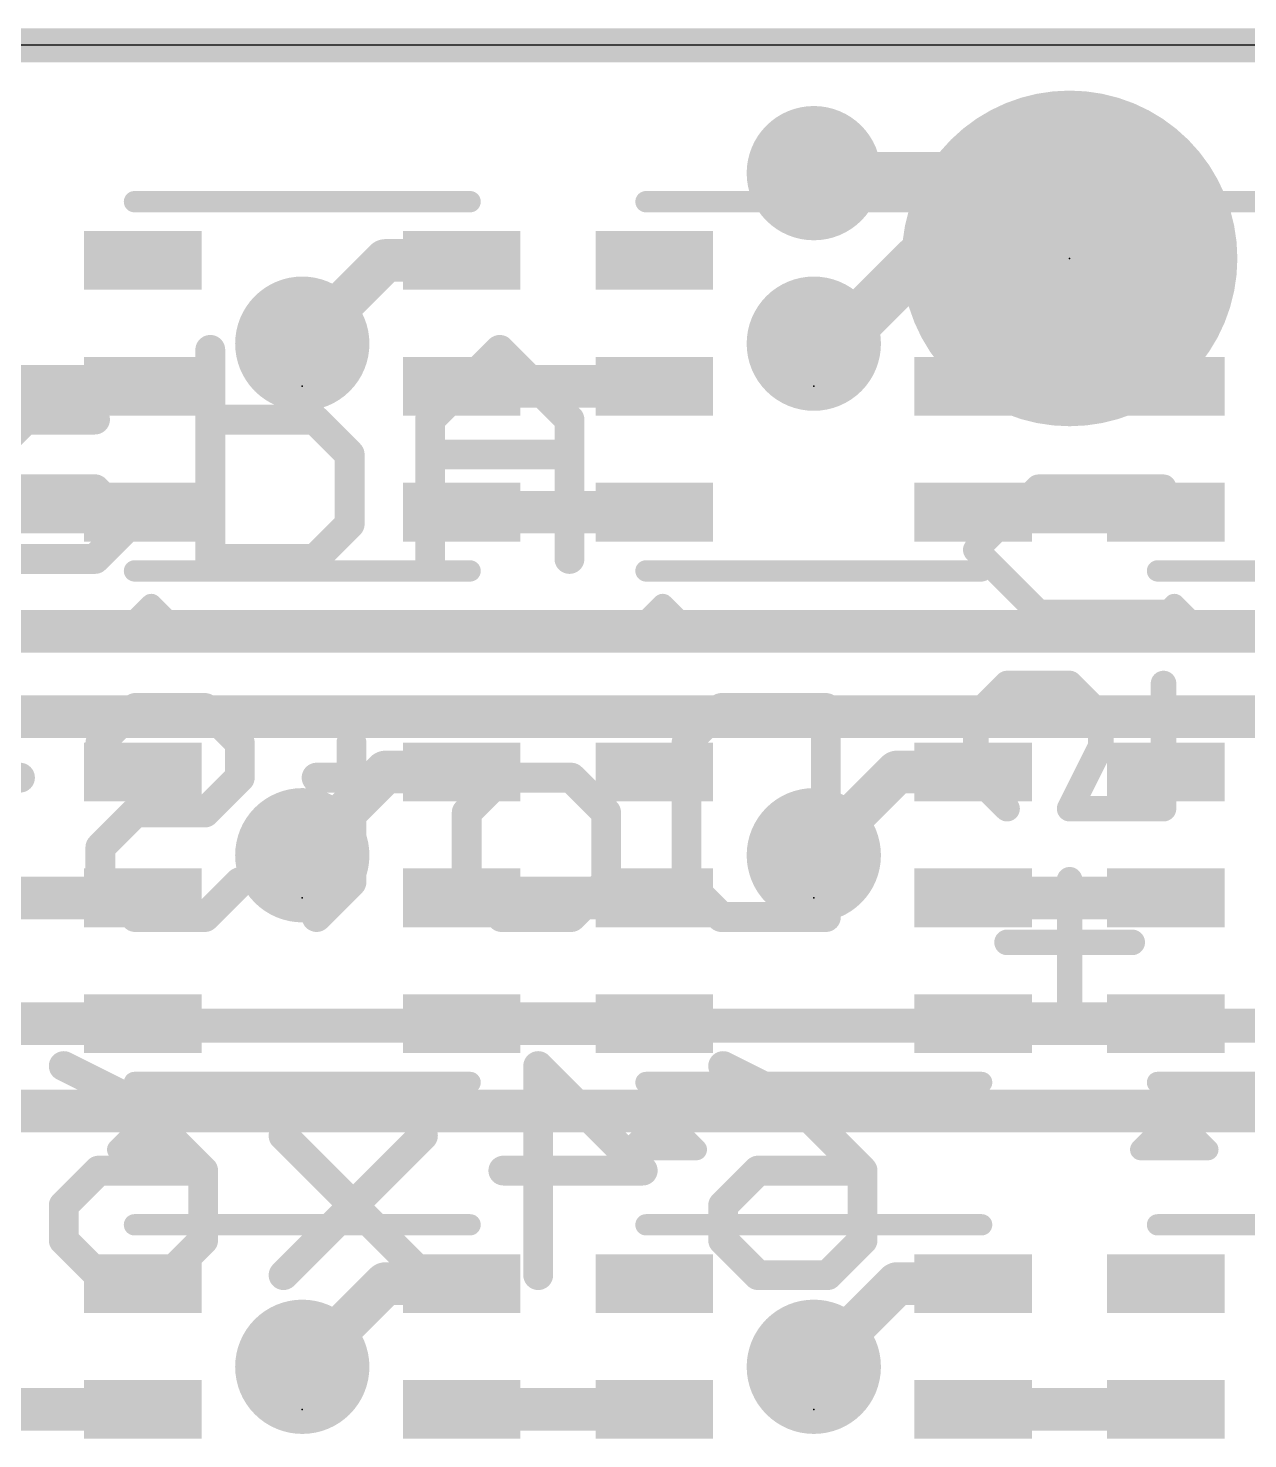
# Model space of a CAD drawing. Extents: x -5.1 to 30.5, y -0.1 to 25.5.
# Drawn here: x 9.54 to 16.81, y 17.1 to 25.5 of the extents above; entities that cross this region are included whole.
import ezdxf

# ---------------------------------------------------------------- set-up
doc = ezdxf.new("R2010")
doc.units = 0
for name, color, linetype in [('1', 12, 'CONTINUOUS'), ('16', 132, 'CONTINUOUS'), ('18', 110, 'CONTINUOUS'), ('20', 53, 'CONTINUOUS'), ('21', 40, 'CONTINUOUS'), ('22', 6, 'CONTINUOUS'), ('23', 53, 'CONTINUOUS'), ('24', 53, 'CONTINUOUS')]:
    doc.layers.add(name, color=color, linetype=linetype)

# ---------------------------------------------------------------- blocks, each defined once
blk = doc.blocks.new('RECT')
blk.add_solid([(-0.5, -0.5), (0.5, -0.5), (-0.5, 0.5), (0.5, 0.5)])
blk = doc.blocks.new('PIE')
at = {"const_width": 0.5}
blk.add_lwpolyline([(0, -0.25, 1), (0, 0.25, 1), (0, -0.25)], format="xyb", dxfattribs=at)
blk = doc.blocks.new('ROUNDV')
at = {"const_width": 0.5}
blk.add_lwpolyline([(0, -0.25, 1), (0, 0.25, 1), (0, -0.25)], format="xyb", dxfattribs=at)

msp = doc.modelspace()

# ---------------------------------------------------------------- linework, layer by layer
at = {"layer": '1'}
for points, const_width in [([(25.4, 25.4), (0, 25.4)], 0.2032), ([(11.176, 23.622), (11.672, 24.118)], 0.254), ([(11.672, 24.118), (12.126, 24.118)], 0.254), ([(14.847, 24.118), (14.478, 23.749)], 0.3048), ([(15.174, 24.118), (14.847, 24.118)], 0.3048), ([(14.224, 23.622), (14.351, 23.749)], 0.254), ([(14.351, 23.749), (14.478, 23.749)], 0.254), ([(9.078, 23.368), (10.226, 23.368)], 0.254), ([(12.126, 23.368), (13.274, 23.368)], 0.254), ([(15.174, 23.368), (16.322, 23.368)], 0.254), ([(9.078, 22.618), (10.226, 22.618)], 0.254), ([(12.126, 22.618), (13.274, 22.618)], 0.254), ([(15.174, 22.618), (16.322, 22.618)], 0.254), ([(11.176, 20.574), (11.672, 21.07)], 0.254), ([(11.672, 21.07), (12.126, 21.07)], 0.254), ([(14.224, 20.574), (14.72, 21.07)], 0.254), ([(14.72, 21.07), (15.174, 21.07)], 0.254), ([(9.078, 20.32), (10.226, 20.32)], 0.254), ([(12.126, 20.32), (13.274, 20.32)], 0.254), ([(15.174, 20.32), (16.322, 20.32)], 0.254), ([(9.078, 19.57), (10.226, 19.57)], 0.254), ([(12.126, 19.57), (13.274, 19.57)], 0.254), ([(15.174, 19.57), (16.322, 19.57)], 0.254), ([(11.176, 17.526), (11.672, 18.022)], 0.254), ([(11.672, 18.022), (12.126, 18.022)], 0.254), ([(14.224, 17.526), (14.72, 18.022)], 0.254), ([(14.72, 18.022), (15.174, 18.022)], 0.254), ([(9.078, 17.272), (10.226, 17.272)], 0.254), ([(12.126, 17.272), (13.274, 17.272)], 0.254), ([(15.174, 17.272), (16.322, 17.272)], 0.254)]:
    msp.add_lwpolyline(points, dxfattribs=dict(at, const_width=const_width))
for points, const_width in [([(11.672, 24.1815, 1), (11.672, 24.0545)], 0.127), ([(11.7169, 24.0731, 1), (11.6271, 24.1629)], 0.127), ([(12.126, 24.0545, 1), (12.126, 24.1815)], 0.127), ([(14.847, 24.1942, 1), (14.847, 24.0418)], 0.1524), ([(14.9009, 24.0641, 1), (14.7931, 24.1719)], 0.1524), ([(15.174, 24.0418, 1), (15.174, 24.1942)], 0.1524), ([(14.351, 23.8125, 1), (14.351, 23.6855)], 0.127), ([(14.3959, 23.7041, 1), (14.3061, 23.7939)], 0.127), ([(14.4241, 23.8029, 1), (14.5319, 23.6951)], 0.1524), ([(14.478, 23.6855, 1), (14.478, 23.8125)], 0.127), ([(11.1311, 23.6669, 1), (11.2209, 23.5771)], 0.127), ([(14.1791, 23.6669, 1), (14.2689, 23.5771)], 0.127), ([(10.226, 23.3045, 1), (10.226, 23.4315)], 0.127), ([(12.126, 23.4315, 1), (12.126, 23.3045)], 0.127), ([(13.274, 23.3045, 1), (13.274, 23.4315)], 0.127), ([(15.174, 23.4315, 1), (15.174, 23.3045)], 0.127), ([(16.322, 23.3045, 1), (16.322, 23.4315)], 0.127), ([(10.226, 22.5545, 1), (10.226, 22.6815)], 0.127), ([(12.126, 22.6815, 1), (12.126, 22.5545)], 0.127), ([(13.274, 22.5545, 1), (13.274, 22.6815)], 0.127), ([(15.174, 22.6815, 1), (15.174, 22.5545)], 0.127), ([(16.322, 22.5545, 1), (16.322, 22.6815)], 0.127), ([(11.672, 21.1335, 1), (11.672, 21.0065)], 0.127), ([(11.7169, 21.0251, 1), (11.6271, 21.1149)], 0.127), ([(12.126, 21.0065, 1), (12.126, 21.1335)], 0.127), ([(14.72, 21.1335, 1), (14.72, 21.0065)], 0.127), ([(14.7649, 21.0251, 1), (14.6751, 21.1149)], 0.127), ([(15.174, 21.0065, 1), (15.174, 21.1335)], 0.127), ([(11.1311, 20.6189, 1), (11.2209, 20.5291)], 0.127), ([(14.1791, 20.6189, 1), (14.2689, 20.5291)], 0.127), ([(10.226, 20.2565, 1), (10.226, 20.3835)], 0.127), ([(12.126, 20.3835, 1), (12.126, 20.2565)], 0.127), ([(13.274, 20.2565, 1), (13.274, 20.3835)], 0.127), ([(15.174, 20.3835, 1), (15.174, 20.2565)], 0.127), ([(16.322, 20.2565, 1), (16.322, 20.3835)], 0.127), ([(10.226, 19.5065, 1), (10.226, 19.6335)], 0.127), ([(12.126, 19.6335, 1), (12.126, 19.5065)], 0.127), ([(13.274, 19.5065, 1), (13.274, 19.6335)], 0.127), ([(15.174, 19.6335, 1), (15.174, 19.5065)], 0.127), ([(16.322, 19.5065, 1), (16.322, 19.6335)], 0.127), ([(11.672, 18.0855, 1), (11.672, 17.9585)], 0.127), ([(11.7169, 17.9771, 1), (11.6271, 18.0669)], 0.127), ([(12.126, 17.9585, 1), (12.126, 18.0855)], 0.127), ([(14.72, 18.0855, 1), (14.72, 17.9585)], 0.127), ([(14.7649, 17.9771, 1), (14.6751, 18.0669)], 0.127), ([(15.174, 17.9585, 1), (15.174, 18.0855)], 0.127), ([(11.1311, 17.5709, 1), (11.2209, 17.4811)], 0.127), ([(14.1791, 17.5709, 1), (14.2689, 17.4811)], 0.127), ([(10.226, 17.2085, 1), (10.226, 17.3355)], 0.127), ([(12.126, 17.3355, 1), (12.126, 17.2085)], 0.127), ([(13.274, 17.2085, 1), (13.274, 17.3355)], 0.127), ([(15.174, 17.3355, 1), (15.174, 17.2085)], 0.127), ([(16.322, 17.2085, 1), (16.322, 17.3355)], 0.127)]:
    msp.add_lwpolyline(points, format="xyb", dxfattribs=dict(at, const_width=const_width))
at = {"layer": '16'}
for points, const_width in [([(0, 25.4), (25.4, 25.4)], 0.2032), ([(15.24, 24.638), (14.224, 24.638)], 0.254), ([(15.748, 24.13), (15.24, 24.638)], 0.254), ([(2.794, 21.9075), (19.6215, 21.9075)], 0.254), ([(1.5875, 21.3995), (19.3675, 21.3995)], 0.254), ([(2.032, 19.558), (21.336, 19.558)], 0.2032), ([(21.0185, 19.05), (2.794, 19.05)], 0.254)]:
    msp.add_lwpolyline(points, dxfattribs=dict(at, const_width=const_width))
at = {"layer": '16', "const_width": 0.127}
for points in [[(14.224, 24.7015, 1), (14.224, 24.5745)], [(15.2849, 24.6829, 1), (15.1951, 24.5931)], [(15.24, 24.5745, 1), (15.24, 24.7015)], [(15.7031, 24.0851, 1), (15.7929, 24.1749)]]:
    msp.add_lwpolyline(points, format="xyb", dxfattribs=at)
at = {"layer": '20'}
msp.add_line((29.972, 25.4), (-4.572, 25.4), dxfattribs=at)
at = {"layer": '21', "const_width": 0.127}
for points in [[(12.176, 24.468), (10.176, 24.468)], [(15.224, 24.468), (13.224, 24.468)], [(18.272, 24.468), (16.272, 24.468)], [(12.176, 22.268), (10.176, 22.268)], [(15.224, 22.268), (13.224, 22.268)], [(18.272, 22.268), (16.272, 22.268)], [(10.276, 22.068), (10.076, 21.868)], [(10.476, 21.868), (10.276, 22.068)], [(13.324, 22.068), (13.124, 21.868)], [(13.524, 21.868), (13.324, 22.068)], [(16.372, 22.068), (16.172, 21.868)], [(16.572, 21.868), (16.372, 22.068)], [(10.176, 21.868), (10.276, 21.968)], [(13.224, 21.868), (13.324, 21.968)], [(16.272, 21.868), (16.372, 21.968)], [(10.076, 21.868), (10.376, 21.868)], [(10.076, 21.868), (10.176, 21.868)], [(10.376, 21.868), (10.476, 21.868)], [(13.124, 21.868), (13.424, 21.868)], [(13.124, 21.868), (13.224, 21.868)], [(13.424, 21.868), (13.524, 21.868)], [(16.172, 21.868), (16.472, 21.868)], [(16.172, 21.868), (16.272, 21.868)], [(16.472, 21.868), (16.572, 21.868)], [(12.176, 21.42), (10.176, 21.42)], [(15.224, 21.42), (13.224, 21.42)], [(18.272, 21.42), (16.272, 21.42)], [(12.176, 19.22), (10.176, 19.22)], [(15.224, 19.22), (13.224, 19.22)], [(18.272, 19.22), (16.272, 19.22)], [(10.276, 19.02), (10.076, 18.82)], [(10.476, 18.82), (10.276, 19.02)], [(13.324, 19.02), (13.124, 18.82)], [(13.524, 18.82), (13.324, 19.02)], [(16.372, 19.02), (16.172, 18.82)], [(16.572, 18.82), (16.372, 19.02)], [(10.176, 18.82), (10.276, 18.92)], [(13.224, 18.82), (13.324, 18.92)], [(16.272, 18.82), (16.372, 18.92)], [(10.076, 18.82), (10.376, 18.82)], [(10.076, 18.82), (10.176, 18.82)], [(10.376, 18.82), (10.476, 18.82)], [(13.124, 18.82), (13.424, 18.82)], [(13.124, 18.82), (13.224, 18.82)], [(13.424, 18.82), (13.524, 18.82)], [(16.172, 18.82), (16.472, 18.82)], [(16.172, 18.82), (16.272, 18.82)], [(16.472, 18.82), (16.572, 18.82)], [(12.176, 18.372), (10.176, 18.372)], [(15.224, 18.372), (13.224, 18.372)], [(18.272, 18.372), (16.272, 18.372)]]:
    msp.add_lwpolyline(points, dxfattribs=at)
at = {"layer": '21', "const_width": 0.0635}
for points in [[(10.176, 24.4997, 1), (10.176, 24.4363)], [(12.176, 24.4363, 1), (12.176, 24.4997)], [(13.224, 24.4997, 1), (13.224, 24.4363)], [(15.224, 24.4363, 1), (15.224, 24.4997)], [(16.272, 24.4997, 1), (16.272, 24.4363)], [(10.176, 22.2997, 1), (10.176, 22.2363)], [(12.176, 22.2363, 1), (12.176, 22.2997)], [(13.224, 22.2997, 1), (13.224, 22.2363)], [(15.224, 22.2363, 1), (15.224, 22.2997)], [(16.272, 22.2997, 1), (16.272, 22.2363)], [(10.2985, 22.0905, 1), (10.2535, 22.0455)], [(10.2985, 22.0455, 1), (10.2535, 22.0905)], [(13.3465, 22.0905, 1), (13.3015, 22.0455)], [(13.3465, 22.0455, 1), (13.3015, 22.0905)], [(16.3945, 22.0905, 1), (16.3495, 22.0455)], [(16.3945, 22.0455, 1), (16.3495, 22.0905)], [(10.2985, 21.9455, 1), (10.2535, 21.9905)], [(13.3465, 21.9455, 1), (13.3015, 21.9905)], [(16.3945, 21.9455, 1), (16.3495, 21.9905)], [(10.0535, 21.8905, 1), (10.0985, 21.8455)], [(10.076, 21.8998, 1), (10.076, 21.8363)], [(10.076, 21.8998, 1), (10.076, 21.8363)], [(10.1535, 21.8905, 1), (10.1985, 21.8455)], [(10.176, 21.8363, 1), (10.176, 21.8998)], [(10.376, 21.8998, 1), (10.376, 21.8363)], [(10.376, 21.8363, 1), (10.376, 21.8998)], [(10.4535, 21.8455, 1), (10.4985, 21.8905)], [(10.476, 21.8363, 1), (10.476, 21.8998)], [(13.1015, 21.8905, 1), (13.1465, 21.8455)], [(13.124, 21.8998, 1), (13.124, 21.8363)], [(13.124, 21.8998, 1), (13.124, 21.8363)], [(13.2015, 21.8905, 1), (13.2465, 21.8455)], [(13.224, 21.8363, 1), (13.224, 21.8998)], [(13.424, 21.8998, 1), (13.424, 21.8363)], [(13.424, 21.8363, 1), (13.424, 21.8998)], [(13.5015, 21.8455, 1), (13.5465, 21.8905)], [(13.524, 21.8363, 1), (13.524, 21.8998)], [(16.1495, 21.8905, 1), (16.1945, 21.8455)], [(16.172, 21.8998, 1), (16.172, 21.8363)], [(16.172, 21.8998, 1), (16.172, 21.8363)], [(16.2495, 21.8905, 1), (16.2945, 21.8455)], [(16.272, 21.8363, 1), (16.272, 21.8998)], [(16.472, 21.8998, 1), (16.472, 21.8363)], [(16.472, 21.8363, 1), (16.472, 21.8998)], [(16.5495, 21.8455, 1), (16.5945, 21.8905)], [(16.572, 21.8363, 1), (16.572, 21.8998)], [(10.176, 21.4518, 1), (10.176, 21.3883)], [(12.176, 21.3883, 1), (12.176, 21.4518)], [(13.224, 21.4518, 1), (13.224, 21.3883)], [(15.224, 21.3883, 1), (15.224, 21.4518)], [(16.272, 21.4518, 1), (16.272, 21.3883)], [(10.176, 19.2518, 1), (10.176, 19.1883)], [(12.176, 19.1883, 1), (12.176, 19.2518)], [(13.224, 19.2518, 1), (13.224, 19.1883)], [(15.224, 19.1883, 1), (15.224, 19.2518)], [(16.272, 19.2518, 1), (16.272, 19.1883)], [(10.2985, 19.0425, 1), (10.2535, 18.9975)], [(10.2985, 18.9975, 1), (10.2535, 19.0425)], [(13.3465, 19.0425, 1), (13.3015, 18.9975)], [(13.3465, 18.9975, 1), (13.3015, 19.0425)], [(16.3945, 19.0425, 1), (16.3495, 18.9975)], [(16.3945, 18.9975, 1), (16.3495, 19.0425)], [(10.2985, 18.8975, 1), (10.2535, 18.9425)], [(13.3465, 18.8975, 1), (13.3015, 18.9425)], [(16.3945, 18.8975, 1), (16.3495, 18.9425)], [(10.0535, 18.8425, 1), (10.0985, 18.7975)], [(10.076, 18.8517, 1), (10.076, 18.7883)], [(10.076, 18.8517, 1), (10.076, 18.7883)], [(10.1535, 18.8425, 1), (10.1985, 18.7975)], [(10.176, 18.7883, 1), (10.176, 18.8517)], [(10.376, 18.8517, 1), (10.376, 18.7883)], [(10.376, 18.7883, 1), (10.376, 18.8517)], [(10.4535, 18.7975, 1), (10.4985, 18.8425)], [(10.476, 18.7883, 1), (10.476, 18.8517)], [(13.1015, 18.8425, 1), (13.1465, 18.7975)], [(13.124, 18.8517, 1), (13.124, 18.7883)], [(13.124, 18.8517, 1), (13.124, 18.7883)], [(13.2015, 18.8425, 1), (13.2465, 18.7975)], [(13.224, 18.7883, 1), (13.224, 18.8517)], [(13.424, 18.8517, 1), (13.424, 18.7883)], [(13.424, 18.7883, 1), (13.424, 18.8517)], [(13.5015, 18.7975, 1), (13.5465, 18.8425)], [(13.524, 18.7883, 1), (13.524, 18.8517)], [(16.1495, 18.8425, 1), (16.1945, 18.7975)], [(16.172, 18.8517, 1), (16.172, 18.7883)], [(16.172, 18.8517, 1), (16.172, 18.7883)], [(16.2495, 18.8425, 1), (16.2945, 18.7975)], [(16.272, 18.7883, 1), (16.272, 18.8517)], [(16.472, 18.8517, 1), (16.472, 18.7883)], [(16.472, 18.7883, 1), (16.472, 18.8517)], [(16.5495, 18.7975, 1), (16.5945, 18.8425)], [(16.572, 18.7883, 1), (16.572, 18.8517)], [(10.176, 18.4037, 1), (10.176, 18.3403)], [(12.176, 18.3403, 1), (12.176, 18.4037)], [(13.224, 18.4037, 1), (13.224, 18.3403)], [(15.224, 18.3403, 1), (15.224, 18.4037)], [(16.272, 18.4037, 1), (16.272, 18.3403)]]:
    msp.add_lwpolyline(points, format="xyb", dxfattribs=at)
at = {"layer": '22'}
for points, const_width in [([(10.6278, 23.585), (10.6278, 22.3393)], 0.1778), ([(12.3528, 23.585), (11.9376, 23.1697)], 0.1778), ([(12.768, 23.1697), (12.3528, 23.585)], 0.1778), ([(9.5257, 23.1697), (9.3181, 22.9621)], 0.1778), ([(9.9409, 23.1697), (9.5257, 23.1697)], 0.1778), ([(11.2507, 23.1697), (10.6278, 23.1697)], 0.1778), ([(11.4583, 22.9621), (11.2507, 23.1697)], 0.1778), ([(11.9376, 23.1697), (11.9376, 22.3393)], 0.1778), ([(12.768, 22.3393), (12.768, 23.1697)], 0.1778), ([(11.4583, 22.5469), (11.4583, 22.9621)], 0.1778), ([(12.768, 22.9621), (11.9376, 22.9621)], 0.1778), ([(9.9409, 22.7545), (9.3181, 22.7545)], 0.1778), ([(10.1486, 22.5469), (9.9409, 22.7545)], 0.1778), ([(15.1892, 22.3936), (15.5621, 22.7665)], 0.1524), ([(15.5621, 22.7665), (16.3078, 22.7665)], 0.1524), ([(9.9409, 22.3393), (10.1486, 22.5469)], 0.1778), ([(11.2507, 22.3393), (11.4583, 22.5469)], 0.1778), ([(15.5621, 22.0208), (15.1892, 22.3936)], 0.1524), ([(9.3181, 22.3393), (9.9409, 22.3393)], 0.1778), ([(10.6278, 22.3393), (11.2507, 22.3393)], 0.1778), ([(16.3078, 22.0208), (15.5621, 22.0208)], 0.1524), ([(15.3756, 21.5971), (15.1892, 21.4107)], 0.1524), ([(15.7485, 21.5971), (15.3756, 21.5971)], 0.1524), ([(15.9349, 21.4107), (15.7485, 21.5971)], 0.1524), ([(16.3078, 21.5971), (16.3078, 20.8514)], 0.1524), ([(9.973, 21.2438), (10.1806, 21.4514)], 0.1778), ([(10.1806, 21.4514), (10.5958, 21.4514)], 0.1778), ([(10.5958, 21.4514), (10.8034, 21.2438)], 0.1778), ([(13.4656, 21.2438), (13.6732, 21.4514)], 0.1778), ([(13.6732, 21.4514), (14.296, 21.4514)], 0.1778), ([(14.296, 21.4514), (14.296, 20.2057)], 0.1778), ([(15.1892, 21.4107), (15.1892, 21.0378)], 0.1524), ([(15.9349, 21.2243), (15.9349, 21.4107)], 0.1524), ([(10.8034, 21.2438), (10.8034, 21.0361)], 0.1778), ([(11.469, 21.2438), (11.469, 20.4133)], 0.1778), ([(13.4656, 20.4133), (13.4656, 21.2438)], 0.1778), ([(15.7485, 20.8514), (15.9349, 21.2243)], 0.1524), ([(9.4937, 21.0361), (9.0785, 21.0361)], 0.1778), ([(10.8034, 21.0361), (10.5958, 20.8285)], 0.1778), ([(11.6766, 21.0361), (11.2613, 21.0361)], 0.1778), ([(12.1559, 20.8285), (12.3635, 21.0361)], 0.1778), ([(12.3635, 21.0361), (12.7787, 21.0361)], 0.1778), ([(12.7787, 21.0361), (12.9863, 20.8285)], 0.1778), ([(15.1892, 21.0378), (15.3756, 20.8514)], 0.1524), ([(16.3078, 20.8514), (15.7485, 20.8514)], 0.1524), ([(10.1806, 20.8285), (9.973, 20.6209)], 0.1778), ([(10.5958, 20.8285), (10.1806, 20.8285)], 0.1778), ([(12.1559, 20.4133), (12.1559, 20.8285)], 0.1778), ([(12.9863, 20.8285), (12.9863, 20.4133)], 0.1778), ([(9.973, 20.6209), (9.973, 20.4133)], 0.1778), ([(9.973, 20.4133), (10.1806, 20.2057)], 0.1778), ([(10.5958, 20.2057), (10.8034, 20.4133)], 0.1778), ([(11.469, 20.4133), (11.2613, 20.2057)], 0.1778), ([(12.3635, 20.2057), (12.1559, 20.4133)], 0.1778), ([(12.9863, 20.4133), (12.7787, 20.2057)], 0.1778), ([(13.6732, 20.2057), (13.4656, 20.4133)], 0.1778), ([(15.7485, 19.682), (15.7485, 20.4277)], 0.1524), ([(10.1806, 20.2057), (10.5958, 20.2057)], 0.1778), ([(12.7787, 20.2057), (12.3635, 20.2057)], 0.1778), ([(14.296, 20.2057), (13.6732, 20.2057)], 0.1778), ([(16.1213, 20.0549), (15.3756, 20.0549)], 0.1524), ([(9.7547, 19.3178), (10.1699, 19.1102)], 0.1778), ([(12.5817, 18.0721), (12.5817, 19.3178)], 0.1778), ([(12.5817, 19.3178), (13.2046, 18.6949)], 0.1778), ([(13.6839, 19.3178), (14.0991, 19.1102)], 0.1778), ([(10.1699, 19.1102), (10.5851, 18.6949)], 0.1778), ([(14.0991, 19.1102), (14.5143, 18.6949)], 0.1778), ([(11.8949, 18.9025), (11.0644, 18.0721)], 0.1778), ([(11.8949, 18.0721), (11.0644, 18.9025)], 0.1778), ([(9.7547, 18.4873), (9.9623, 18.6949)], 0.1778), ([(9.9623, 18.6949), (10.5851, 18.6949)], 0.1778), ([(10.5851, 18.6949), (10.5851, 18.2797)], 0.1778), ([(13.2046, 18.6949), (12.3741, 18.6949)], 0.1778), ([(13.6839, 18.4873), (13.8915, 18.6949)], 0.1778), ([(13.8915, 18.6949), (14.5143, 18.6949)], 0.1778), ([(14.5143, 18.6949), (14.5143, 18.2797)], 0.1778), ([(9.7547, 18.2797), (9.7547, 18.4873)], 0.1778), ([(13.6839, 18.2797), (13.6839, 18.4873)], 0.1778), ([(9.9623, 18.0721), (9.7547, 18.2797)], 0.1778), ([(10.5851, 18.2797), (10.3775, 18.0721)], 0.1778), ([(13.8915, 18.0721), (13.6839, 18.2797)], 0.1778), ([(14.5143, 18.2797), (14.3067, 18.0721)], 0.1778), ([(10.3775, 18.0721), (9.9623, 18.0721)], 0.1778), ([(14.3067, 18.0721), (13.8915, 18.0721)], 0.1778)]:
    msp.add_lwpolyline(points, dxfattribs=dict(at, const_width=const_width))
for points, const_width in [([(10.6723, 23.585, 1), (10.5834, 23.585)], 0.0889), ([(12.3842, 23.6164, 1), (12.3214, 23.5535)], 0.0889), ([(12.3842, 23.5535, 1), (12.3214, 23.6164)], 0.0889), ([(9.5257, 23.2142, 1), (9.5257, 23.1253)], 0.0889), ([(9.5571, 23.1383, 1), (9.4943, 23.2012)], 0.0889), ([(9.9409, 23.1253, 1), (9.9409, 23.2142)], 0.0889), ([(10.6278, 23.2142, 1), (10.6278, 23.1253)], 0.0889), ([(11.2821, 23.2012, 1), (11.2192, 23.1383)], 0.0889), ([(11.2507, 23.1253, 1), (11.2507, 23.2142)], 0.0889), ([(11.9061, 23.2012, 1), (11.969, 23.1383)], 0.0889), ([(11.982, 23.1697, 1), (11.8931, 23.1697)], 0.0889), ([(12.8125, 23.1697, 1), (12.7236, 23.1697)], 0.0889), ([(12.7366, 23.1383, 1), (12.7994, 23.2012)], 0.0889), ([(11.5027, 22.9621, 1), (11.4138, 22.9621)], 0.0889), ([(11.4268, 22.9307, 1), (11.4897, 22.9936)], 0.0889), ([(11.9376, 23.0066, 1), (11.9376, 22.9177)], 0.0889), ([(12.768, 22.9177, 1), (12.768, 23.0066)], 0.0889), ([(9.9724, 22.7859, 1), (9.9095, 22.7231)], 0.0889), ([(9.9409, 22.7101, 1), (9.9409, 22.799)], 0.0889), ([(15.5621, 22.8046, 1), (15.5621, 22.7284)], 0.0762), ([(15.589, 22.7396, 1), (15.5351, 22.7934)], 0.0762), ([(16.3078, 22.7284, 1), (16.3078, 22.8046)], 0.0762), ([(10.18, 22.5155, 1), (10.1171, 22.5783)], 0.0889), ([(10.1171, 22.5155, 1), (10.18, 22.5783)], 0.0889), ([(11.4897, 22.5155, 1), (11.4268, 22.5783)], 0.0889), ([(11.4138, 22.5469, 1), (11.5027, 22.5469)], 0.0889), ([(15.2161, 22.4206, 1), (15.1623, 22.3667)], 0.0762), ([(15.1623, 22.4206, 1), (15.2161, 22.3667)], 0.0762), ([(9.9095, 22.3707, 1), (9.9724, 22.3079)], 0.0889), ([(9.9409, 22.2949, 1), (9.9409, 22.3838)], 0.0889), ([(10.6278, 22.3838, 1), (10.6278, 22.2949)], 0.0889), ([(10.5834, 22.3393, 1), (10.6723, 22.3393)], 0.0889), ([(11.2192, 22.3707, 1), (11.2821, 22.3079)], 0.0889), ([(11.2507, 22.2949, 1), (11.2507, 22.3838)], 0.0889), ([(11.8931, 22.3393, 1), (11.982, 22.3393)], 0.0889), ([(12.7236, 22.3393, 1), (12.8125, 22.3393)], 0.0889), ([(15.5621, 22.0589, 1), (15.5621, 21.9827)], 0.0762), ([(15.5351, 21.9939, 1), (15.589, 22.0477)], 0.0762), ([(16.3078, 21.9827, 1), (16.3078, 22.0589)], 0.0762), ([(15.3756, 21.6352, 1), (15.3756, 21.559)], 0.0762), ([(15.4026, 21.5702, 1), (15.3487, 21.624)], 0.0762), ([(15.7754, 21.624, 1), (15.7215, 21.5702)], 0.0762), ([(15.7485, 21.559, 1), (15.7485, 21.6352)], 0.0762), ([(16.3459, 21.5971, 1), (16.2697, 21.5971)], 0.0762), ([(10.1806, 21.4958, 1), (10.1806, 21.4069)], 0.0889), ([(10.212, 21.4199, 1), (10.1492, 21.4828)], 0.0889), ([(10.6272, 21.4828, 1), (10.5644, 21.4199)], 0.0889), ([(10.5958, 21.4069, 1), (10.5958, 21.4958)], 0.0889), ([(13.6732, 21.4958, 1), (13.6732, 21.4069)], 0.0889), ([(13.7046, 21.4199, 1), (13.6418, 21.4828)], 0.0889), ([(14.3405, 21.4514, 1), (14.2516, 21.4514)], 0.0889), ([(14.296, 21.4069, 1), (14.296, 21.4958)], 0.0889), ([(15.2273, 21.4107, 1), (15.1511, 21.4107)], 0.0762), ([(15.1623, 21.4376, 1), (15.2161, 21.3837)], 0.0762), ([(15.973, 21.4107, 1), (15.8968, 21.4107)], 0.0762), ([(15.908, 21.3837, 1), (15.9618, 21.4376)], 0.0762), ([(9.9415, 21.2752, 1), (10.0044, 21.2123)], 0.0889), ([(10.8479, 21.2438, 1), (10.759, 21.2438)], 0.0889), ([(10.772, 21.2123, 1), (10.8348, 21.2752)], 0.0889), ([(11.5134, 21.2438, 1), (11.4245, 21.2438)], 0.0889), ([(13.51, 21.2438, 1), (13.4211, 21.2438)], 0.0889), ([(13.4341, 21.2752, 1), (13.497, 21.2123)], 0.0889), ([(15.969, 21.2072, 1), (15.9008, 21.2413)], 0.0762), ([(15.8968, 21.2243, 1), (15.973, 21.2243)], 0.0762), ([(9.4937, 20.9917, 1), (9.4937, 21.0806)], 0.0889), ([(10.8348, 21.0047, 1), (10.772, 21.0676)], 0.0889), ([(11.2613, 21.0806, 1), (11.2613, 20.9917)], 0.0889), ([(11.6766, 20.9917, 1), (11.6766, 21.0806)], 0.0889), ([(12.3635, 21.0806, 1), (12.3635, 20.9917)], 0.0889), ([(12.3949, 21.0047, 1), (12.332, 21.0676)], 0.0889), ([(12.8101, 21.0676, 1), (12.7473, 21.0047)], 0.0889), ([(12.7787, 20.9917, 1), (12.7787, 21.0806)], 0.0889), ([(15.2161, 21.0648, 1), (15.1623, 21.0109)], 0.0762), ([(10.759, 21.0361, 1), (10.8479, 21.0361)], 0.0889), ([(15.1511, 21.0378, 1), (15.2273, 21.0378)], 0.0762), ([(15.7485, 20.8895, 1), (15.7485, 20.8133)], 0.0762), ([(16.3078, 20.8133, 1), (16.3078, 20.8895)], 0.0762), ([(10.1806, 20.873, 1), (10.1806, 20.7841)], 0.0889), ([(10.212, 20.7971, 1), (10.1492, 20.86)], 0.0889), ([(10.5644, 20.86, 1), (10.6272, 20.7971)], 0.0889), ([(10.5958, 20.7841, 1), (10.5958, 20.873)], 0.0889), ([(12.1244, 20.86, 1), (12.1873, 20.7971)], 0.0889), ([(12.2003, 20.8285, 1), (12.1114, 20.8285)], 0.0889), ([(13.0307, 20.8285, 1), (12.9418, 20.8285)], 0.0889), ([(12.9549, 20.7971, 1), (13.0177, 20.86)], 0.0889), ([(15.3487, 20.8245, 1), (15.4026, 20.8783)], 0.0762), ([(15.7144, 20.8684, 1), (15.7826, 20.8344)], 0.0762), ([(16.2697, 20.8514, 1), (16.3459, 20.8514)], 0.0762), ([(10.0174, 20.6209, 1), (9.9285, 20.6209)], 0.0889), ([(9.9415, 20.6523, 1), (10.0044, 20.5895)], 0.0889), ([(10.0044, 20.4447, 1), (9.9415, 20.3819)], 0.0889), ([(9.9285, 20.4133, 1), (10.0174, 20.4133)], 0.0889), ([(10.8348, 20.3819, 1), (10.772, 20.4447)], 0.0889), ([(11.4245, 20.4133, 1), (11.5134, 20.4133)], 0.0889), ([(11.5004, 20.3819, 1), (11.4375, 20.4447)], 0.0889), ([(12.1873, 20.4447, 1), (12.1244, 20.3819)], 0.0889), ([(12.1114, 20.4133, 1), (12.2003, 20.4133)], 0.0889), ([(12.9418, 20.4133, 1), (13.0307, 20.4133)], 0.0889), ([(13.0177, 20.3819, 1), (12.9549, 20.4447)], 0.0889), ([(13.4211, 20.4133, 1), (13.51, 20.4133)], 0.0889), ([(13.497, 20.4447, 1), (13.4341, 20.3819)], 0.0889), ([(15.7866, 20.4277, 1), (15.7104, 20.4277)], 0.0762), ([(10.1806, 20.2502, 1), (10.1806, 20.1612)], 0.0889), ([(10.1492, 20.1743, 1), (10.212, 20.2371)], 0.0889), ([(10.5644, 20.2371, 1), (10.6272, 20.1743)], 0.0889), ([(10.5958, 20.1612, 1), (10.5958, 20.2502)], 0.0889), ([(11.2299, 20.2371, 1), (11.2928, 20.1743)], 0.0889), ([(12.3635, 20.2502, 1), (12.3635, 20.1612)], 0.0889), ([(12.332, 20.1743, 1), (12.3949, 20.2371)], 0.0889), ([(12.7473, 20.2371, 1), (12.8101, 20.1743)], 0.0889), ([(12.7787, 20.1612, 1), (12.7787, 20.2502)], 0.0889), ([(13.6732, 20.2502, 1), (13.6732, 20.1612)], 0.0889), ([(13.6418, 20.1743, 1), (13.7046, 20.2371)], 0.0889), ([(14.296, 20.1612, 1), (14.296, 20.2502)], 0.0889), ([(14.2516, 20.2057, 1), (14.3405, 20.2057)], 0.0889), ([(15.3756, 20.093, 1), (15.3756, 20.0168)], 0.0762), ([(16.1213, 20.0168, 1), (16.1213, 20.093)], 0.0762), ([(15.7104, 19.682, 1), (15.7866, 19.682)], 0.0762), ([(9.7746, 19.3575, 1), (9.7348, 19.278)], 0.0889), ([(12.6262, 19.3178, 1), (12.5373, 19.3178)], 0.0889), ([(12.6132, 19.3492, 1), (12.5503, 19.2863)], 0.0889), ([(13.7037, 19.3575, 1), (13.664, 19.278)], 0.0889), ([(10.2013, 19.1416, 1), (10.1385, 19.0787)], 0.0889), ([(10.15, 19.0704, 1), (10.1898, 19.1499)], 0.0889), ([(14.1305, 19.1416, 1), (14.0677, 19.0787)], 0.0889), ([(14.0792, 19.0704, 1), (14.119, 19.1499)], 0.0889), ([(11.0958, 18.934, 1), (11.033, 18.8711)], 0.0889), ([(11.9263, 18.8711, 1), (11.8634, 18.934)], 0.0889), ([(9.9623, 18.7394, 1), (9.9623, 18.6505)], 0.0889), ([(9.9937, 18.6635, 1), (9.9309, 18.7264)], 0.0889), ([(10.6296, 18.6949, 1), (10.5407, 18.6949)], 0.0889), ([(10.5537, 18.6635, 1), (10.6166, 18.7264)], 0.0889), ([(10.5851, 18.6505, 1), (10.5851, 18.7394)], 0.0889), ([(12.3741, 18.7394, 1), (12.3741, 18.6505)], 0.0889), ([(13.1731, 18.6635, 1), (13.236, 18.7264)], 0.0889), ([(13.2046, 18.6505, 1), (13.2046, 18.7394)], 0.0889), ([(13.8915, 18.7394, 1), (13.8915, 18.6505)], 0.0889), ([(13.9229, 18.6635, 1), (13.86, 18.7264)], 0.0889), ([(14.5588, 18.6949, 1), (14.4699, 18.6949)], 0.0889), ([(14.4829, 18.6635, 1), (14.5457, 18.7264)], 0.0889), ([(14.5143, 18.6505, 1), (14.5143, 18.7394)], 0.0889), ([(9.7991, 18.4873, 1), (9.7102, 18.4873)], 0.0889), ([(13.7283, 18.4873, 1), (13.6394, 18.4873)], 0.0889), ([(9.7233, 18.5187, 1), (9.7861, 18.4559)], 0.0889), ([(13.6524, 18.5187, 1), (13.7153, 18.4559)], 0.0889), ([(9.7861, 18.3111, 1), (9.7233, 18.2483)], 0.0889), ([(9.7102, 18.2797, 1), (9.7991, 18.2797)], 0.0889), ([(10.5407, 18.2797, 1), (10.6296, 18.2797)], 0.0889), ([(10.6166, 18.2483, 1), (10.5537, 18.3111)], 0.0889), ([(13.6394, 18.2797, 1), (13.7283, 18.2797)], 0.0889), ([(13.7153, 18.3111, 1), (13.6524, 18.2483)], 0.0889), ([(14.4699, 18.2797, 1), (14.5588, 18.2797)], 0.0889), ([(14.5457, 18.2483, 1), (14.4829, 18.3111)], 0.0889), ([(9.9623, 18.1166, 1), (9.9623, 18.0277)], 0.0889), ([(10.3775, 18.0277, 1), (10.3775, 18.1166)], 0.0889), ([(13.8915, 18.1166, 1), (13.8915, 18.0277)], 0.0889), ([(14.3067, 18.0277, 1), (14.3067, 18.1166)], 0.0889), ([(9.9309, 18.0407, 1), (9.9937, 18.1035)], 0.0889), ([(10.3461, 18.1035, 1), (10.4089, 18.0407)], 0.0889), ([(11.033, 18.1035, 1), (11.0958, 18.0407)], 0.0889), ([(11.8634, 18.0407, 1), (11.9263, 18.1035)], 0.0889), ([(12.5373, 18.0721, 1), (12.6262, 18.0721)], 0.0889), ([(13.86, 18.0407, 1), (13.9229, 18.1035)], 0.0889), ([(14.2753, 18.1035, 1), (14.3381, 18.0407)], 0.0889)]:
    msp.add_lwpolyline(points, format="xyb", dxfattribs=dict(at, const_width=const_width))
at = {"layer": '23'}
for p in [(11.176, 23.368), (14.224, 23.368), (11.176, 20.32), (14.224, 20.32), (11.176, 17.272), (14.224, 17.272)]:
    msp.add_point(p, dxfattribs=at)
at = {"layer": '24'}
msp.add_point((15.748, 24.13), dxfattribs=at)

# ---------------------------------------------------------------- block references
at = {"layer": '1', "xscale": 0.7, "yscale": 0.35, "rotation": 180}
for p in [(10.226, 24.118), (12.126, 24.118), (13.274, 24.118), (15.174, 24.118), (16.322, 24.118), (10.226, 23.368), (12.126, 23.368), (13.274, 23.368), (15.174, 23.368), (16.322, 23.368), (10.226, 22.618), (12.126, 22.618), (13.274, 22.618), (15.174, 22.618), (16.322, 22.618), (10.226, 21.07), (12.126, 21.07), (13.274, 21.07), (15.174, 21.07), (16.322, 21.07), (10.226, 20.32), (12.126, 20.32), (13.274, 20.32), (15.174, 20.32), (16.322, 20.32), (10.226, 19.57), (12.126, 19.57), (13.274, 19.57), (15.174, 19.57), (16.322, 19.57), (10.226, 18.022), (12.126, 18.022), (13.274, 18.022), (15.174, 18.022), (16.322, 18.022), (10.226, 17.272), (12.126, 17.272), (13.274, 17.272), (15.174, 17.272), (16.322, 17.272)]:
    msp.add_blockref('RECT', p, dxfattribs=at)
at = {"layer": '16', "xscale": 2, "yscale": 2}
msp.add_blockref('PIE', (15.748, 24.13), dxfattribs=at)
at = {"layer": '18', "xscale": 0.8001, "yscale": 0.8001}
for p in [(14.224, 24.638), (14.224, 24.638), (11.176, 23.622), (11.176, 23.622), (14.224, 23.622), (14.224, 23.622), (11.176, 20.574), (11.176, 20.574), (14.224, 20.574), (14.224, 20.574), (11.176, 17.526), (11.176, 17.526), (14.224, 17.526), (14.224, 17.526)]:
    msp.add_blockref('ROUNDV', p, dxfattribs=at)

doc.saveas('drawing.dxf')
